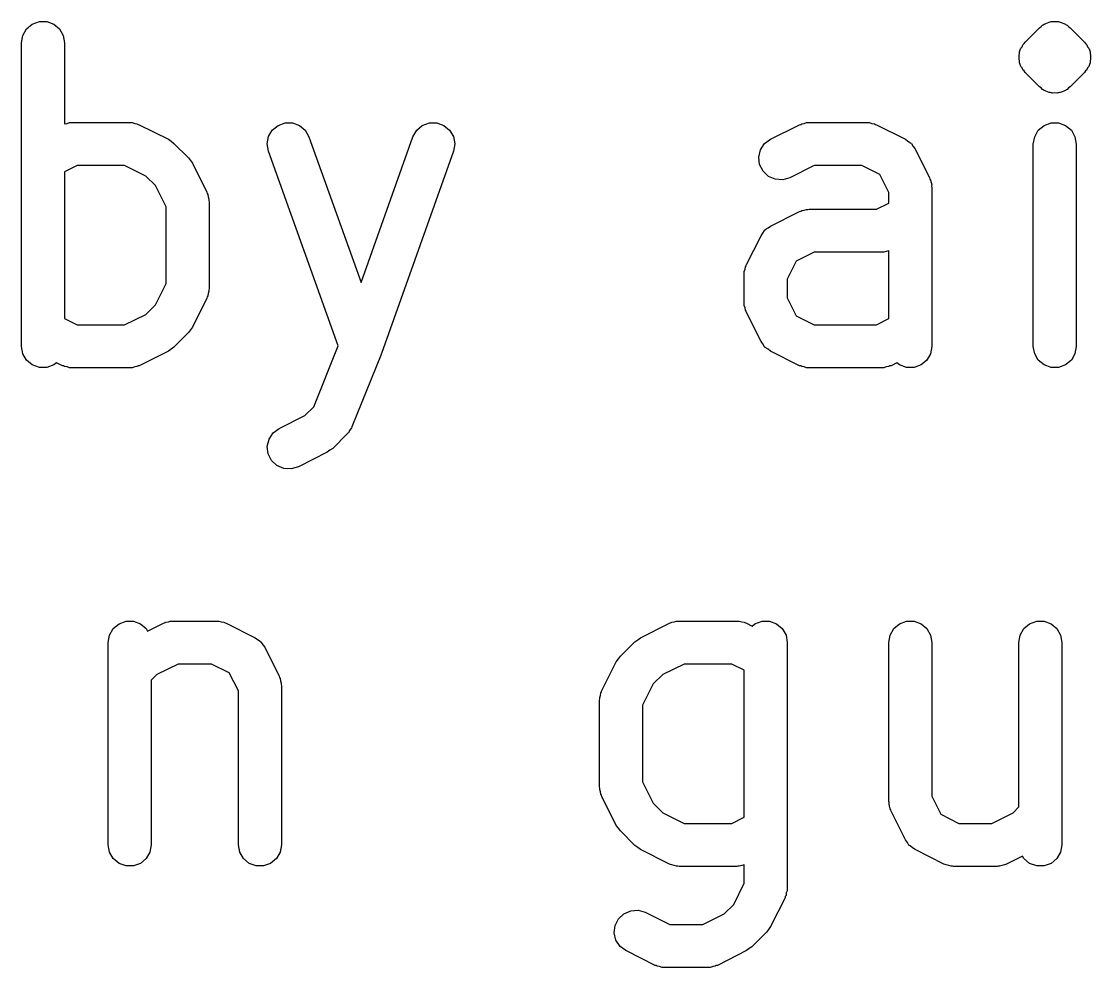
# Model space of a CAD drawing. Extents: x 95 to 242, y -111 to -101.
# Drawn here: x 199.977 to 204.204, y -107.582 to -103.842 of the extents above; entities that cross this region are included whole.
import ezdxf

# ---------------------------------------------------------------- set-up
doc = ezdxf.new("R2010")
doc.units = 0
doc.header["$MEASUREMENT"] = 0
doc.layers.add('BLACK', color=7, linetype='CONTINUOUS')

msp = doc.modelspace()

# ---------------------------------------------------------------- linework, layer by layer
at = {"layer": 'Black'}
for p, q in [((199.997, -103.872), (200.02, -103.853)), ((200.02, -103.853), (200.048, -103.843)), ((200.048, -103.843), (200.077, -103.843)), ((200.077, -103.843), (200.105, -103.853)), ((200.105, -103.853), (200.128, -103.872)), ((204.008, -103.862), (204.014, -103.857)), ((204.014, -103.857), (204.017, -103.855)), ((204.017, -103.855), (204.02, -103.853)), ((204.02, -103.853), (204.024, -103.852)), ((204.024, -103.852), (204.027, -103.85)), ((204.027, -103.85), (204.034, -103.848)), ((204.034, -103.848), (204.04, -103.845)), ((204.04, -103.845), (204.044, -103.844)), ((204.044, -103.844), (204.048, -103.843)), ((204.048, -103.843), (204.051, -103.843)), ((204.051, -103.843), (204.055, -103.842)), ((204.055, -103.842), (204.062, -103.843)), ((204.062, -103.843), (204.07, -103.842)), ((204.07, -103.842), (204.074, -103.843)), ((204.074, -103.843), (204.077, -103.843)), ((204.077, -103.843), (204.081, -103.844)), ((204.081, -103.844), (204.084, -103.845)), ((204.084, -103.845), (204.091, -103.848)), ((204.091, -103.848), (204.098, -103.85)), ((204.098, -103.85), (204.101, -103.852)), ((204.101, -103.852), (204.105, -103.853)), ((204.105, -103.853), (204.108, -103.855)), ((204.108, -103.855), (204.111, -103.857)), ((204.111, -103.857), (204.117, -103.862)), ((199.977, -103.927), (199.983, -103.898)), ((199.983, -103.898), (199.997, -103.872)), ((200.128, -103.872), (200.142, -103.898)), ((200.142, -103.898), (200.147, -103.927)), ((203.945, -103.924), (204.002, -103.867)), ((204.002, -103.867), (204.008, -103.862)), ((204.117, -103.862), (204.123, -103.867)), ((204.123, -103.867), (204.18, -103.924)), ((199.977, -105.127), (199.977, -103.927)), ((200.147, -103.927), (200.147, -104.247)), ((203.933, -103.942), (203.936, -103.935)), ((203.936, -103.935), (203.941, -103.93)), ((203.941, -103.93), (203.945, -103.924)), ((204.18, -103.924), (204.184, -103.93)), ((204.184, -103.93), (204.189, -103.935)), ((204.189, -103.935), (204.192, -103.942)), ((203.921, -103.976), (203.923, -103.969)), ((203.921, -103.984), (203.921, -103.976)), ((203.921, -103.991), (203.921, -103.984)), ((203.923, -103.962), (203.926, -103.955)), ((203.923, -103.969), (203.923, -103.962)), ((203.926, -103.955), (203.928, -103.948)), ((203.928, -103.948), (203.933, -103.942)), ((204.192, -103.942), (204.197, -103.948)), ((204.197, -103.948), (204.199, -103.955)), ((204.199, -103.955), (204.202, -103.962)), ((204.202, -103.962), (204.202, -103.969)), ((204.202, -103.969), (204.204, -103.976)), ((204.204, -103.976), (204.204, -103.984)), ((204.204, -103.984), (204.204, -103.991)), ((203.923, -103.998), (203.921, -103.991)), ((203.923, -104.006), (203.923, -103.998)), ((203.926, -104.012), (203.923, -104.006)), ((203.928, -104.02), (203.926, -104.012)), ((203.933, -104.026), (203.928, -104.02)), ((203.936, -104.033), (203.933, -104.026)), ((204.192, -104.026), (204.189, -104.033)), ((204.197, -104.02), (204.192, -104.026)), ((204.199, -104.012), (204.197, -104.02)), ((204.202, -104.006), (204.199, -104.012)), ((204.204, -103.991), (204.202, -103.998)), ((204.202, -103.998), (204.202, -104.006)), ((203.941, -104.038), (203.936, -104.033)), ((203.945, -104.044), (203.941, -104.038)), ((204.002, -104.101), (203.945, -104.044)), ((204.18, -104.044), (204.123, -104.101)), ((204.184, -104.038), (204.18, -104.044)), ((204.189, -104.033), (204.184, -104.038)), ((204.008, -104.105), (204.002, -104.101)), ((204.014, -104.111), (204.008, -104.105)), ((204.017, -104.112), (204.014, -104.111)), ((204.111, -104.111), (204.108, -104.112)), ((204.117, -104.105), (204.111, -104.111)), ((204.123, -104.101), (204.117, -104.105)), ((204.02, -104.115), (204.017, -104.112)), ((204.024, -104.116), (204.02, -104.115)), ((204.027, -104.118), (204.024, -104.116)), ((204.034, -104.12), (204.027, -104.118)), ((204.04, -104.123), (204.034, -104.12)), ((204.044, -104.123), (204.04, -104.123)), ((204.048, -104.125), (204.044, -104.123)), ((204.051, -104.125), (204.048, -104.125)), ((204.055, -104.126), (204.051, -104.125)), ((204.062, -104.125), (204.055, -104.126)), ((204.07, -104.126), (204.062, -104.125)), ((204.074, -104.125), (204.07, -104.126)), ((204.077, -104.125), (204.074, -104.125)), ((204.081, -104.123), (204.077, -104.125)), ((204.084, -104.123), (204.081, -104.123)), ((204.091, -104.12), (204.084, -104.123)), ((204.098, -104.118), (204.091, -104.12)), ((204.101, -104.116), (204.098, -104.118)), ((204.105, -104.115), (204.101, -104.116)), ((204.108, -104.112), (204.105, -104.115)), ((200.147, -104.247), (200.148, -104.247)), ((200.148, -104.247), (200.158, -104.245)), ((200.158, -104.245), (200.167, -104.242)), ((200.167, -104.242), (200.172, -104.242)), ((200.172, -104.242), (200.177, -104.242)), ((200.177, -104.242), (200.405, -104.242)), ((200.405, -104.242), (200.41, -104.242)), ((200.41, -104.242), (200.415, -104.242)), ((200.415, -104.242), (200.425, -104.245)), ((200.425, -104.245), (200.434, -104.247)), ((200.434, -104.247), (200.439, -104.249)), ((200.439, -104.249), (200.443, -104.251)), ((200.443, -104.251), (200.558, -104.308)), ((200.954, -104.297), (200.969, -104.272)), ((200.969, -104.272), (200.992, -104.253)), ((200.992, -104.253), (201.02, -104.243)), ((201.02, -104.243), (201.049, -104.243)), ((201.049, -104.243), (201.077, -104.253)), ((201.077, -104.253), (201.099, -104.272)), ((201.099, -104.272), (201.114, -104.298)), ((201.525, -104.298), (201.54, -104.272)), ((201.54, -104.272), (201.562, -104.253)), ((201.562, -104.253), (201.59, -104.243)), ((201.59, -104.243), (201.62, -104.243)), ((201.62, -104.243), (201.647, -104.253)), ((201.647, -104.253), (201.67, -104.272)), ((201.67, -104.272), (201.685, -104.297)), ((202.939, -104.308), (203.053, -104.251)), ((203.053, -104.251), (203.058, -104.249)), ((203.058, -104.249), (203.062, -104.247)), ((203.062, -104.247), (203.072, -104.245)), ((203.072, -104.245), (203.081, -104.242)), ((203.081, -104.242), (203.086, -104.242)), ((203.086, -104.242), (203.091, -104.242)), ((203.091, -104.242), (203.32, -104.242)), ((203.32, -104.242), (203.324, -104.242)), ((203.324, -104.242), (203.329, -104.242)), ((203.329, -104.242), (203.339, -104.245)), ((203.339, -104.245), (203.349, -104.247)), ((203.349, -104.247), (203.353, -104.249)), ((203.353, -104.249), (203.358, -104.251)), ((203.358, -104.251), (203.472, -104.308)), ((203.983, -104.298), (203.997, -104.272)), ((203.997, -104.272), (204.02, -104.253)), ((204.02, -104.253), (204.048, -104.243)), ((204.048, -104.243), (204.077, -104.243)), ((204.077, -104.243), (204.105, -104.253)), ((204.105, -104.253), (204.128, -104.272)), ((204.128, -104.272), (204.142, -104.298)), ((200.558, -104.308), (200.569, -104.316)), ((200.569, -104.316), (200.58, -104.324)), ((200.949, -104.326), (200.954, -104.297)), ((201.114, -104.298), (201.32, -104.874)), ((201.32, -104.874), (201.525, -104.298)), ((201.685, -104.297), (201.69, -104.326)), ((202.915, -104.325), (202.939, -104.308)), ((203.472, -104.308), (203.482, -104.315)), ((203.482, -104.315), (203.492, -104.322)), ((203.492, -104.322), (203.494, -104.324)), ((203.977, -104.327), (203.983, -104.298)), ((204.142, -104.298), (204.147, -104.327)), ((200.58, -104.324), (200.637, -104.381)), ((200.954, -104.355), (200.949, -104.326)), ((201.229, -105.125), (200.954, -104.355)), ((201.685, -104.355), (201.4, -105.155)), ((201.69, -104.326), (201.685, -104.355)), ((202.892, -104.379), (202.899, -104.35)), ((202.899, -104.35), (202.915, -104.325)), ((203.494, -104.324), (203.496, -104.325)), ((203.496, -104.325), (203.503, -104.336)), ((203.503, -104.336), (203.51, -104.346)), ((203.51, -104.346), (203.567, -104.46)), ((203.977, -105.127), (203.977, -104.327)), ((204.147, -104.327), (204.147, -105.127)), ((200.637, -104.381), (200.645, -104.392)), ((200.645, -104.392), (200.653, -104.403)), ((200.653, -104.403), (200.71, -104.517)), ((202.895, -104.408), (202.892, -104.379)), ((200.197, -104.412), (200.147, -104.436)), ((200.147, -104.436), (200.147, -105.017)), ((200.385, -104.412), (200.197, -104.412)), ((200.469, -104.454), (200.385, -104.412)), ((202.909, -104.434), (202.895, -104.408)), ((202.93, -104.455), (202.909, -104.434)), ((203.111, -104.412), (203.015, -104.46)), ((203.3, -104.412), (203.111, -104.412)), ((203.371, -104.447), (203.3, -104.412)), ((203.406, -104.518), (203.371, -104.447)), ((200.507, -104.491), (200.469, -104.454)), ((200.549, -104.575), (200.507, -104.491)), ((202.957, -104.466), (202.93, -104.455)), ((202.987, -104.468), (202.957, -104.466)), ((203.015, -104.46), (202.987, -104.468)), ((203.567, -104.46), (203.568, -104.465)), ((203.568, -104.465), (203.571, -104.469)), ((203.571, -104.469), (203.573, -104.479)), ((203.573, -104.479), (203.576, -104.488)), ((203.576, -104.488), (203.575, -104.493)), ((200.71, -104.517), (200.711, -104.522)), ((200.711, -104.522), (200.714, -104.526)), ((200.714, -104.526), (200.716, -104.536)), ((203.406, -104.56), (203.406, -104.518)), ((203.575, -104.493), (203.576, -104.498)), ((203.576, -104.498), (203.576, -105.127)), ((200.549, -104.878), (200.549, -104.575)), ((200.716, -104.536), (200.718, -104.545)), ((200.718, -104.545), (200.718, -104.55)), ((200.718, -104.55), (200.719, -104.555)), ((200.719, -104.555), (200.719, -104.898)), ((203.357, -104.584), (203.406, -104.56)), ((202.939, -104.651), (203.053, -104.593)), ((203.053, -104.593), (203.058, -104.592)), ((203.058, -104.592), (203.062, -104.59)), ((203.062, -104.59), (203.072, -104.588)), ((203.072, -104.588), (203.081, -104.585)), ((203.081, -104.585), (203.086, -104.585)), ((203.086, -104.585), (203.091, -104.584)), ((203.091, -104.584), (203.357, -104.584)), ((202.918, -104.665), (202.929, -104.658)), ((202.929, -104.658), (202.939, -104.651)), ((202.844, -104.803), (202.901, -104.689)), ((202.901, -104.689), (202.908, -104.679)), ((202.908, -104.679), (202.915, -104.668)), ((202.915, -104.668), (202.917, -104.667)), ((202.917, -104.667), (202.918, -104.665)), ((203.111, -104.754), (203.04, -104.79)), ((203.377, -104.754), (203.111, -104.754)), ((203.382, -104.754), (203.377, -104.754)), ((203.387, -104.754), (203.382, -104.754)), ((203.396, -104.751), (203.387, -104.754)), ((203.406, -104.749), (203.396, -104.751)), ((203.406, -105.017), (203.406, -104.749)), ((203.406, -104.749), (203.406, -104.749)), ((202.835, -104.831), (202.838, -104.822)), ((202.838, -104.822), (202.84, -104.812)), ((202.84, -104.812), (202.842, -104.808)), ((202.842, -104.808), (202.844, -104.803)), ((203.04, -104.79), (203.005, -104.861)), ((202.835, -104.836), (202.835, -104.831)), ((202.835, -104.841), (202.835, -104.836)), ((202.835, -104.955), (202.835, -104.841)), ((203.005, -104.861), (203.005, -104.935)), ((200.507, -104.962), (200.549, -104.878)), ((200.718, -104.908), (200.716, -104.917)), ((200.719, -104.898), (200.718, -104.903)), ((200.718, -104.903), (200.718, -104.908)), ((200.71, -104.936), (200.653, -105.05)), ((200.711, -104.931), (200.71, -104.936)), ((200.714, -104.927), (200.711, -104.931)), ((200.716, -104.917), (200.714, -104.927)), ((202.835, -104.96), (202.835, -104.955)), ((203.005, -104.935), (203.04, -105.006)), ((200.469, -105), (200.507, -104.962)), ((202.835, -104.965), (202.835, -104.96)), ((202.838, -104.974), (202.835, -104.965)), ((202.84, -104.984), (202.838, -104.974)), ((202.842, -104.988), (202.84, -104.984)), ((202.844, -104.993), (202.842, -104.988)), ((202.901, -105.107), (202.844, -104.993)), ((200.147, -105.017), (200.197, -105.042)), ((200.385, -105.042), (200.469, -105)), ((203.04, -105.006), (203.111, -105.042)), ((203.357, -105.042), (203.406, -105.017)), ((200.197, -105.042), (200.385, -105.042)), ((200.637, -105.072), (200.58, -105.13)), ((200.645, -105.061), (200.637, -105.072)), ((200.653, -105.05), (200.645, -105.061)), ((203.111, -105.042), (203.357, -105.042)), ((201.133, -105.365), (201.229, -105.125)), ((202.908, -105.117), (202.901, -105.107)), ((202.915, -105.128), (202.908, -105.117)), ((199.983, -105.156), (199.977, -105.127)), ((199.997, -105.181), (199.983, -105.156)), ((200.558, -105.145), (200.443, -105.203)), ((200.569, -105.137), (200.558, -105.145)), ((200.58, -105.13), (200.569, -105.137)), ((201.399, -105.158), (201.284, -105.444)), ((201.4, -105.155), (201.399, -105.156)), ((201.399, -105.156), (201.399, -105.156)), ((201.399, -105.156), (201.399, -105.157)), ((201.399, -105.157), (201.399, -105.158)), ((202.917, -105.129), (202.915, -105.128)), ((202.918, -105.131), (202.917, -105.129)), ((202.929, -105.138), (202.918, -105.131)), ((202.939, -105.145), (202.929, -105.138)), ((203.053, -105.203), (202.939, -105.145)), ((203.571, -105.156), (203.556, -105.181)), ((203.576, -105.127), (203.571, -105.156)), ((203.983, -105.156), (203.977, -105.127)), ((203.997, -105.181), (203.983, -105.156)), ((204.142, -105.156), (204.128, -105.181)), ((204.147, -105.127), (204.142, -105.156)), ((200.02, -105.2), (199.997, -105.181)), ((200.048, -105.21), (200.02, -105.2)), ((200.077, -105.21), (200.048, -105.21)), ((200.105, -105.2), (200.077, -105.21)), ((200.116, -105.191), (200.105, -105.2)), ((200.139, -105.203), (200.116, -105.191)), ((200.143, -105.204), (200.139, -105.203)), ((200.148, -105.206), (200.143, -105.204)), ((200.158, -105.208), (200.148, -105.206)), ((200.167, -105.211), (200.158, -105.208)), ((200.425, -105.208), (200.415, -105.211)), ((200.434, -105.206), (200.425, -105.208)), ((200.439, -105.204), (200.434, -105.206)), ((200.443, -105.203), (200.439, -105.204)), ((203.058, -105.204), (203.053, -105.203)), ((203.062, -105.206), (203.058, -105.204)), ((203.072, -105.208), (203.062, -105.206)), ((203.081, -105.211), (203.072, -105.208)), ((203.396, -105.208), (203.387, -105.211)), ((203.406, -105.206), (203.396, -105.208)), ((203.41, -105.204), (203.406, -105.206)), ((203.415, -105.203), (203.41, -105.204)), ((203.438, -105.191), (203.415, -105.203)), ((203.449, -105.2), (203.438, -105.191)), ((203.476, -105.21), (203.449, -105.2)), ((203.506, -105.21), (203.476, -105.21)), ((203.534, -105.2), (203.506, -105.21)), ((203.556, -105.181), (203.534, -105.2)), ((204.02, -105.2), (203.997, -105.181)), ((204.048, -105.21), (204.02, -105.2)), ((204.077, -105.21), (204.048, -105.21)), ((204.105, -105.2), (204.077, -105.21)), ((204.128, -105.181), (204.105, -105.2)), ((200.172, -105.211), (200.167, -105.211)), ((200.177, -105.212), (200.172, -105.211)), ((200.405, -105.212), (200.177, -105.212)), ((200.41, -105.211), (200.405, -105.212)), ((200.415, -105.211), (200.41, -105.211)), ((203.086, -105.211), (203.081, -105.211)), ((203.091, -105.212), (203.086, -105.211)), ((203.377, -105.212), (203.091, -105.212)), ((203.382, -105.211), (203.377, -105.212)), ((203.387, -105.211), (203.382, -105.211)), ((201.098, -105.4), (201.133, -105.365)), ((200.996, -105.451), (201.098, -105.4)), ((200.972, -105.468), (200.996, -105.451)), ((201.275, -105.458), (201.269, -105.469)), ((201.282, -105.448), (201.275, -105.458)), ((201.283, -105.446), (201.282, -105.448)), ((201.284, -105.444), (201.283, -105.446)), ((200.949, -105.522), (200.956, -105.493)), ((200.956, -105.493), (200.972, -105.468)), ((201.265, -105.472), (201.208, -105.53)), ((201.267, -105.47), (201.265, -105.472)), ((201.269, -105.469), (201.267, -105.47)), ((200.952, -105.551), (200.949, -105.522)), ((201.186, -105.545), (201.072, -105.603)), ((201.197, -105.537), (201.186, -105.545)), ((201.208, -105.53), (201.197, -105.537)), ((200.966, -105.577), (200.952, -105.551)), ((200.987, -105.598), (200.966, -105.577)), ((201.014, -105.609), (200.987, -105.598)), ((201.044, -105.611), (201.014, -105.609)), ((201.072, -105.603), (201.044, -105.611)), ((200.34, -106.242), (200.363, -106.223)), ((200.363, -106.223), (200.391, -106.213)), ((200.391, -106.213), (200.42, -106.213)), ((200.42, -106.213), (200.448, -106.223)), ((200.448, -106.223), (200.47, -106.242)), ((200.476, -106.252), (200.539, -106.221)), ((200.539, -106.221), (200.543, -106.219)), ((200.543, -106.219), (200.548, -106.217)), ((200.548, -106.217), (200.558, -106.215)), ((200.558, -106.215), (200.567, -106.212)), ((200.567, -106.212), (200.572, -106.212)), ((200.572, -106.212), (200.577, -106.212)), ((200.577, -106.212), (200.748, -106.212)), ((200.748, -106.212), (200.753, -106.212)), ((200.753, -106.212), (200.758, -106.212)), ((200.758, -106.212), (200.767, -106.215)), ((200.767, -106.215), (200.777, -106.217)), ((200.777, -106.217), (200.782, -106.219)), ((200.782, -106.219), (200.786, -106.221)), ((200.786, -106.221), (200.901, -106.278)), ((202.424, -106.278), (202.539, -106.221)), ((202.539, -106.221), (202.543, -106.219)), ((202.543, -106.219), (202.548, -106.217)), ((202.548, -106.217), (202.558, -106.215)), ((202.558, -106.215), (202.567, -106.212)), ((202.567, -106.212), (202.572, -106.212)), ((202.572, -106.212), (202.577, -106.212)), ((202.577, -106.212), (202.805, -106.212)), ((202.805, -106.212), (202.81, -106.212)), ((202.81, -106.212), (202.815, -106.212)), ((202.815, -106.212), (202.825, -106.215)), ((202.825, -106.215), (202.834, -106.217)), ((202.834, -106.217), (202.839, -106.219)), ((202.839, -106.219), (202.843, -106.221)), ((202.843, -106.221), (202.866, -106.232)), ((202.866, -106.232), (202.877, -106.223)), ((202.877, -106.223), (202.905, -106.213)), ((202.905, -106.213), (202.934, -106.213)), ((202.934, -106.213), (202.962, -106.223)), ((202.962, -106.223), (202.985, -106.242)), ((203.426, -106.242), (203.449, -106.223)), ((203.449, -106.223), (203.476, -106.213)), ((203.476, -106.213), (203.506, -106.213)), ((203.506, -106.213), (203.534, -106.223)), ((203.534, -106.223), (203.556, -106.242)), ((203.94, -106.242), (203.963, -106.223)), ((203.963, -106.223), (203.991, -106.213)), ((203.991, -106.213), (204.02, -106.213)), ((204.02, -106.213), (204.048, -106.223)), ((204.048, -106.223), (204.07, -106.242)), ((200.325, -106.268), (200.34, -106.242)), ((200.47, -106.242), (200.476, -106.252)), ((202.985, -106.242), (203, -106.268)), ((203.411, -106.268), (203.426, -106.242)), ((203.556, -106.242), (203.571, -106.268)), ((203.925, -106.268), (203.94, -106.242)), ((204.07, -106.242), (204.085, -106.268)), ((200.32, -106.297), (200.325, -106.268)), ((200.32, -107.097), (200.32, -106.297)), ((200.901, -106.278), (200.911, -106.285)), ((200.911, -106.285), (200.921, -106.292)), ((200.921, -106.292), (200.922, -106.294)), ((200.922, -106.294), (200.924, -106.295)), ((200.924, -106.295), (200.931, -106.306)), ((200.931, -106.306), (200.939, -106.316)), ((202.345, -106.351), (202.402, -106.294)), ((202.402, -106.294), (202.414, -106.286)), ((202.414, -106.286), (202.424, -106.278)), ((203, -106.268), (203.005, -106.297)), ((203.005, -106.297), (203.005, -107.268)), ((203.406, -106.297), (203.411, -106.268)), ((203.406, -106.925), (203.406, -106.297)), ((203.571, -106.268), (203.576, -106.297)), ((203.576, -106.297), (203.576, -106.905)), ((203.92, -106.297), (203.925, -106.268)), ((203.92, -106.947), (203.92, -106.297)), ((204.085, -106.268), (204.09, -106.297)), ((204.09, -106.297), (204.09, -107.097)), ((200.939, -106.316), (200.996, -106.43)), ((202.337, -106.362), (202.345, -106.351)), ((200.597, -106.382), (200.513, -106.424)), ((200.728, -106.382), (200.597, -106.382)), ((200.799, -106.417), (200.728, -106.382)), ((202.272, -106.487), (202.329, -106.373)), ((202.329, -106.373), (202.337, -106.362)), ((202.597, -106.382), (202.513, -106.424)), ((202.785, -106.382), (202.597, -106.382)), ((202.835, -106.406), (202.785, -106.382)), ((200.513, -106.424), (200.49, -106.446)), ((200.835, -106.488), (200.799, -106.417)), ((200.996, -106.43), (200.997, -106.435)), ((200.997, -106.435), (201, -106.439)), ((202.513, -106.424), (202.475, -106.461)), ((202.835, -106.987), (202.835, -106.406)), ((200.49, -106.446), (200.49, -107.097)), ((201, -106.439), (201.001, -106.449)), ((201.001, -106.449), (201.004, -106.458)), ((201.004, -106.458), (201.004, -106.463)), ((201.004, -106.463), (201.005, -106.468)), ((201.005, -106.468), (201.005, -107.097)), ((202.475, -106.461), (202.433, -106.545)), ((200.835, -107.097), (200.835, -106.488)), ((202.263, -106.525), (202.264, -106.52)), ((202.264, -106.515), (202.267, -106.506)), ((202.264, -106.52), (202.264, -106.515)), ((202.267, -106.506), (202.268, -106.496)), ((202.268, -106.496), (202.271, -106.492)), ((202.271, -106.492), (202.272, -106.487)), ((202.263, -106.868), (202.263, -106.525)), ((202.433, -106.545), (202.433, -106.848)), ((202.433, -106.848), (202.475, -106.932)), ((202.264, -106.873), (202.263, -106.868)), ((202.264, -106.878), (202.264, -106.873)), ((202.267, -106.887), (202.264, -106.878)), ((202.268, -106.897), (202.267, -106.887)), ((202.271, -106.901), (202.268, -106.897)), ((202.272, -106.906), (202.271, -106.901)), ((202.329, -107.02), (202.272, -106.906)), ((202.475, -106.932), (202.513, -106.97)), ((203.407, -106.93), (203.406, -106.925)), ((203.407, -106.935), (203.407, -106.93)), ((203.409, -106.944), (203.407, -106.935)), ((203.576, -106.905), (203.612, -106.976)), ((202.513, -106.97), (202.597, -107.012)), ((203.411, -106.954), (203.409, -106.944)), ((203.414, -106.958), (203.411, -106.954)), ((203.415, -106.963), (203.414, -106.958)), ((203.472, -107.077), (203.415, -106.963)), ((203.612, -106.976), (203.683, -107.012)), ((203.814, -107.012), (203.898, -106.97)), ((203.898, -106.97), (203.92, -106.947)), ((202.337, -107.031), (202.329, -107.02)), ((202.597, -107.012), (202.785, -107.012)), ((202.785, -107.012), (202.835, -106.987)), ((203.683, -107.012), (203.814, -107.012)), ((202.345, -107.042), (202.337, -107.031)), ((202.402, -107.1), (202.345, -107.042)), ((200.325, -107.126), (200.32, -107.097)), ((200.49, -107.097), (200.485, -107.126)), ((200.84, -107.126), (200.835, -107.097)), ((201.005, -107.097), (201, -107.126)), ((202.414, -107.107), (202.402, -107.1)), ((202.424, -107.115), (202.414, -107.107)), ((203.48, -107.087), (203.472, -107.077)), ((203.486, -107.098), (203.48, -107.087)), ((203.488, -107.099), (203.486, -107.098)), ((203.49, -107.101), (203.488, -107.099)), ((203.5, -107.108), (203.49, -107.101)), ((203.51, -107.115), (203.5, -107.108)), ((204.09, -107.097), (204.085, -107.126)), ((200.34, -107.151), (200.325, -107.126)), ((200.363, -107.17), (200.34, -107.151)), ((200.47, -107.151), (200.448, -107.17)), ((200.485, -107.126), (200.47, -107.151)), ((200.855, -107.151), (200.84, -107.126)), ((200.877, -107.17), (200.855, -107.151)), ((200.985, -107.151), (200.962, -107.17)), ((201, -107.126), (200.985, -107.151)), ((202.539, -107.173), (202.424, -107.115)), ((203.624, -107.173), (203.51, -107.115)), ((203.935, -107.141), (203.872, -107.173)), ((203.94, -107.151), (203.935, -107.141)), ((203.963, -107.17), (203.94, -107.151)), ((204.07, -107.151), (204.048, -107.17)), ((204.085, -107.126), (204.07, -107.151)), ((200.391, -107.18), (200.363, -107.17)), ((200.42, -107.18), (200.391, -107.18)), ((200.448, -107.17), (200.42, -107.18)), ((200.905, -107.18), (200.877, -107.17)), ((200.934, -107.18), (200.905, -107.18)), ((200.962, -107.17), (200.934, -107.18)), ((202.543, -107.174), (202.539, -107.173)), ((202.548, -107.176), (202.543, -107.174)), ((202.558, -107.178), (202.548, -107.176)), ((202.567, -107.181), (202.558, -107.178)), ((202.572, -107.181), (202.567, -107.181)), ((202.577, -107.182), (202.572, -107.181)), ((202.805, -107.182), (202.577, -107.182)), ((202.81, -107.181), (202.805, -107.182)), ((202.815, -107.181), (202.81, -107.181)), ((202.825, -107.178), (202.815, -107.181)), ((202.834, -107.176), (202.825, -107.178)), ((202.835, -107.176), (202.834, -107.176)), ((202.835, -107.248), (202.835, -107.176)), ((203.629, -107.174), (203.624, -107.173)), ((203.633, -107.176), (203.629, -107.174)), ((203.643, -107.178), (203.633, -107.176)), ((203.653, -107.181), (203.643, -107.178)), ((203.658, -107.181), (203.653, -107.181)), ((203.662, -107.182), (203.658, -107.181)), ((203.834, -107.182), (203.662, -107.182)), ((203.839, -107.181), (203.834, -107.182)), ((203.844, -107.181), (203.839, -107.181)), ((203.853, -107.178), (203.844, -107.181)), ((203.863, -107.176), (203.853, -107.178)), ((203.867, -107.174), (203.863, -107.176)), ((203.872, -107.173), (203.867, -107.174)), ((203.991, -107.18), (203.963, -107.17)), ((204.02, -107.18), (203.991, -107.18)), ((204.048, -107.17), (204.02, -107.18)), ((202.793, -107.332), (202.835, -107.248)), ((203.004, -107.278), (203.001, -107.287)), ((203.005, -107.268), (203.004, -107.273)), ((203.004, -107.273), (203.004, -107.278)), ((202.996, -107.306), (202.939, -107.42)), ((202.997, -107.301), (202.996, -107.306)), ((203, -107.297), (202.997, -107.301)), ((203.001, -107.287), (203, -107.297)), ((202.359, -107.369), (202.386, -107.357)), ((202.386, -107.357), (202.415, -107.355)), ((202.415, -107.355), (202.443, -107.363)), ((202.443, -107.363), (202.54, -107.412)), ((202.755, -107.37), (202.793, -107.332)), ((202.324, -107.415), (202.337, -107.389)), ((202.337, -107.389), (202.359, -107.369)), ((202.671, -107.412), (202.755, -107.37)), ((202.321, -107.445), (202.324, -107.415)), ((202.327, -107.473), (202.321, -107.445)), ((202.54, -107.412), (202.671, -107.412)), ((202.923, -107.442), (202.865, -107.5)), ((202.93, -107.431), (202.923, -107.442)), ((202.939, -107.42), (202.93, -107.431)), ((202.344, -107.498), (202.327, -107.473)), ((202.367, -107.515), (202.344, -107.498)), ((202.482, -107.573), (202.367, -107.515)), ((202.843, -107.515), (202.729, -107.573)), ((202.854, -107.507), (202.843, -107.515)), ((202.865, -107.5), (202.854, -107.507)), ((202.486, -107.574), (202.482, -107.573)), ((202.491, -107.576), (202.486, -107.574)), ((202.5, -107.578), (202.491, -107.576)), ((202.72, -107.576), (202.71, -107.578)), ((202.724, -107.574), (202.72, -107.576)), ((202.729, -107.573), (202.724, -107.574)), ((202.51, -107.581), (202.5, -107.578)), ((202.515, -107.581), (202.51, -107.581)), ((202.52, -107.582), (202.515, -107.581)), ((202.691, -107.582), (202.52, -107.582)), ((202.696, -107.581), (202.691, -107.582)), ((202.701, -107.581), (202.696, -107.581)), ((202.71, -107.578), (202.701, -107.581))]:
    msp.add_line(p, q, dxfattribs=at)

doc.saveas('drawing.dxf')
